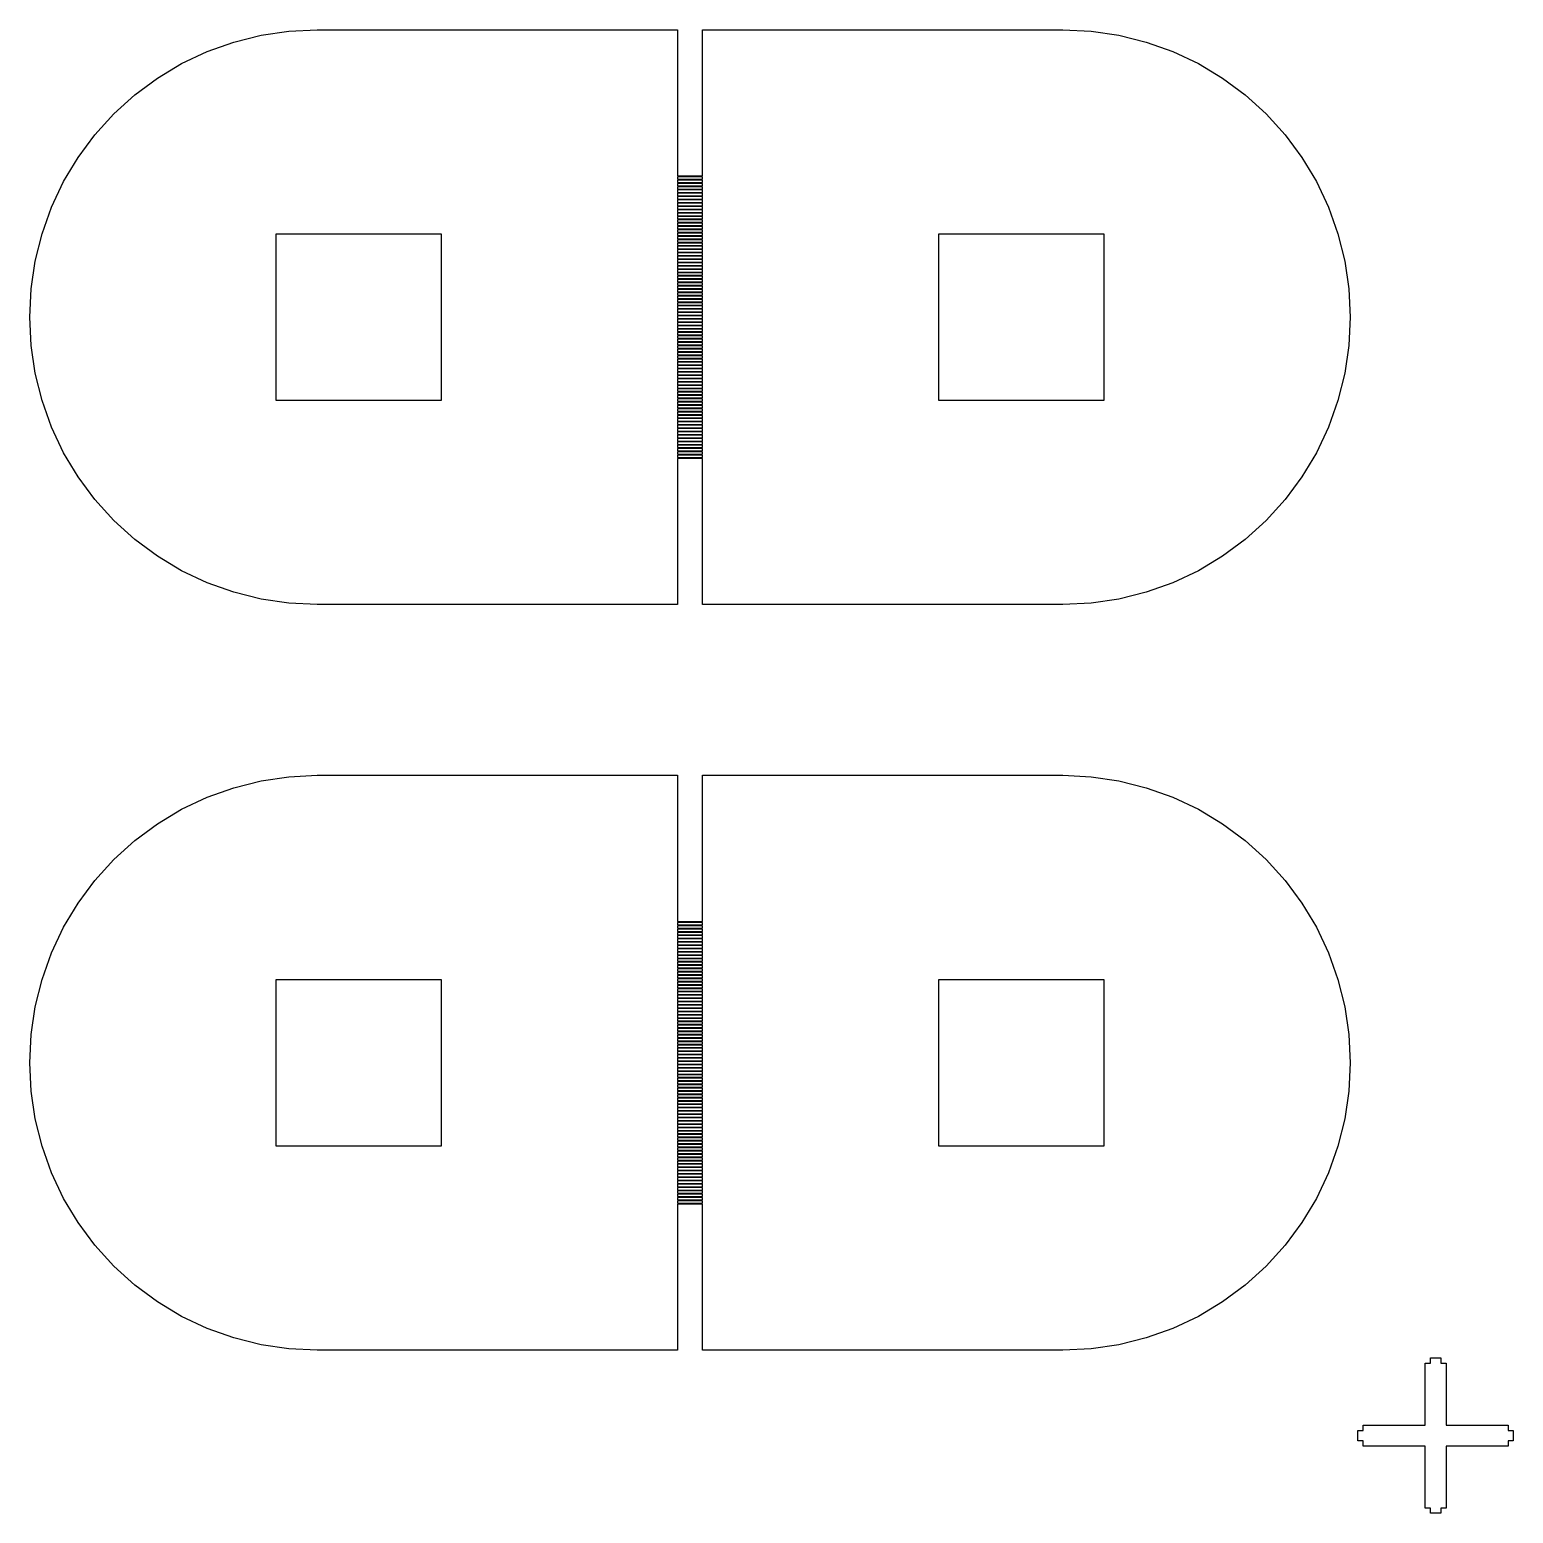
# Model space of a CAD drawing. Extents: x -17 to 130, y -40 to 112.
# Drawn here: x 37.03 to 54.94, y 17.06 to 34.97 of the extents above; entities that cross this region are included whole.
import ezdxf

# ---------------------------------------------------------------- set-up
doc = ezdxf.new("R2010")
doc.units = 0

msp = doc.modelspace()

# ---------------------------------------------------------------- linework, layer by layer
for p, q in [((39.823, 34.9033), (40.1599, 34.9533)), ((40.1599, 34.9533), (40.5, 34.97)), ((40.5, 34.97), (44.85, 34.97)), ((44.85, 34.97), (44.85, 33.205)), ((45.15, 33.205), (45.15, 34.97)), ((45.15, 34.97), (49.5, 34.97)), ((49.5, 34.97), (49.8401, 34.9533)), ((49.8401, 34.9533), (50.177, 34.9033)), ((39.1721, 34.7059), (39.4927, 34.8206)), ((39.4927, 34.8206), (39.823, 34.9033)), ((50.177, 34.9033), (50.5073, 34.8206)), ((50.5073, 34.8206), (50.8279, 34.7059)), ((38.8643, 34.5603), (39.1721, 34.7059)), ((50.8279, 34.7059), (51.1357, 34.5603)), ((38.2987, 34.1823), (38.5722, 34.3852)), ((38.5722, 34.3852), (38.8643, 34.5603)), ((51.1357, 34.5603), (51.4278, 34.3852)), ((51.4278, 34.3852), (51.7013, 34.1823)), ((38.0463, 33.9537), (38.2987, 34.1823)), ((51.7013, 34.1823), (51.9537, 33.9537)), ((37.8177, 33.7013), (38.0463, 33.9537)), ((51.9537, 33.9537), (52.1823, 33.7013)), ((37.6148, 33.4278), (37.8177, 33.7013)), ((52.1823, 33.7013), (52.3852, 33.4278)), ((37.4397, 33.1357), (37.6148, 33.4278)), ((52.3852, 33.4278), (52.5603, 33.1357)), ((37.2941, 32.8279), (37.4397, 33.1357)), ((44.85, 33.205), (45.15, 33.205)), ((45.15, 33.195), (44.85, 33.195)), ((44.85, 33.195), (44.85, 33.165)), ((44.85, 33.165), (45.15, 33.165)), ((45.15, 33.155), (44.85, 33.155)), ((44.85, 33.155), (44.85, 33.125)), ((45.15, 33.165), (45.15, 33.195)), ((45.15, 33.125), (45.15, 33.155)), ((52.5603, 33.1357), (52.7059, 32.8279)), ((44.85, 33.125), (45.15, 33.125)), ((45.15, 33.115), (44.85, 33.115)), ((44.85, 33.115), (44.85, 33.085)), ((44.85, 33.085), (45.15, 33.085)), ((45.15, 33.075), (44.85, 33.075)), ((44.85, 33.075), (44.85, 33.045)), ((44.85, 33.045), (45.15, 33.045)), ((45.15, 33.035), (44.85, 33.035)), ((44.85, 33.035), (44.85, 33.005)), ((44.85, 33.005), (45.15, 33.005)), ((45.15, 32.995), (44.85, 32.995)), ((44.85, 32.995), (44.85, 32.965)), ((44.85, 32.965), (45.15, 32.965)), ((45.15, 32.955), (44.85, 32.955)), ((44.85, 32.955), (44.85, 32.925)), ((45.15, 33.085), (45.15, 33.115)), ((45.15, 33.045), (45.15, 33.075)), ((45.15, 33.005), (45.15, 33.035)), ((45.15, 32.965), (45.15, 32.995)), ((45.15, 32.925), (45.15, 32.955)), ((37.1794, 32.5073), (37.2941, 32.8279)), ((44.85, 32.925), (45.15, 32.925)), ((45.15, 32.915), (44.85, 32.915)), ((44.85, 32.915), (44.85, 32.885)), ((44.85, 32.885), (45.15, 32.885)), ((45.15, 32.875), (44.85, 32.875)), ((44.85, 32.875), (44.85, 32.845)), ((44.85, 32.845), (45.15, 32.845)), ((45.15, 32.835), (44.85, 32.835)), ((44.85, 32.835), (44.85, 32.805)), ((44.85, 32.805), (45.15, 32.805)), ((45.15, 32.795), (44.85, 32.795)), ((44.85, 32.795), (44.85, 32.765)), ((45.15, 32.885), (45.15, 32.915)), ((45.15, 32.845), (45.15, 32.875)), ((45.15, 32.805), (45.15, 32.835)), ((45.15, 32.765), (45.15, 32.795)), ((52.7059, 32.8279), (52.8206, 32.5073)), ((44.85, 32.765), (45.15, 32.765)), ((45.15, 32.755), (44.85, 32.755)), ((44.85, 32.755), (44.85, 32.725)), ((44.85, 32.725), (45.15, 32.725)), ((45.15, 32.715), (44.85, 32.715)), ((44.85, 32.715), (44.85, 32.685)), ((44.85, 32.685), (45.15, 32.685)), ((45.15, 32.675), (44.85, 32.675)), ((44.85, 32.675), (44.85, 32.645)), ((44.85, 32.645), (45.15, 32.645)), ((45.15, 32.635), (44.85, 32.635)), ((44.85, 32.635), (44.85, 32.605)), ((44.85, 32.605), (45.15, 32.605)), ((45.15, 32.595), (44.85, 32.595)), ((44.85, 32.595), (44.85, 32.565)), ((45.15, 32.725), (45.15, 32.755)), ((45.15, 32.685), (45.15, 32.715)), ((45.15, 32.645), (45.15, 32.675)), ((45.15, 32.605), (45.15, 32.635)), ((45.15, 32.565), (45.15, 32.595)), ((37.0967, 32.177), (37.1794, 32.5073)), ((42, 32.5), (40, 32.5)), ((40, 32.5), (40, 30.5)), ((42, 30.5), (42, 32.5)), ((44.85, 32.565), (45.15, 32.565)), ((45.15, 32.555), (44.85, 32.555)), ((44.85, 32.555), (44.85, 32.525)), ((44.85, 32.525), (45.15, 32.525)), ((45.15, 32.515), (44.85, 32.515)), ((44.85, 32.515), (44.85, 32.485)), ((44.85, 32.485), (45.15, 32.485)), ((45.15, 32.475), (44.85, 32.475)), ((44.85, 32.475), (44.85, 32.445)), ((44.85, 32.445), (45.15, 32.445)), ((45.15, 32.435), (44.85, 32.435)), ((44.85, 32.435), (44.85, 32.405)), ((45.15, 32.525), (45.15, 32.555)), ((45.15, 32.485), (45.15, 32.515)), ((45.15, 32.445), (45.15, 32.475)), ((45.15, 32.405), (45.15, 32.435)), ((50, 32.5), (48, 32.5)), ((48, 32.5), (48, 30.5)), ((50, 30.5), (50, 32.5)), ((52.8206, 32.5073), (52.9033, 32.177)), ((44.85, 32.405), (45.15, 32.405)), ((45.15, 32.395), (44.85, 32.395)), ((44.85, 32.395), (44.85, 32.365)), ((44.85, 32.365), (45.15, 32.365)), ((45.15, 32.355), (44.85, 32.355)), ((44.85, 32.355), (44.85, 32.325)), ((44.85, 32.325), (45.15, 32.325)), ((45.15, 32.315), (44.85, 32.315)), ((44.85, 32.315), (44.85, 32.285)), ((44.85, 32.285), (45.15, 32.285)), ((45.15, 32.275), (44.85, 32.275)), ((44.85, 32.275), (44.85, 32.245)), ((44.85, 32.245), (45.15, 32.245)), ((45.15, 32.235), (44.85, 32.235)), ((44.85, 32.235), (44.85, 32.205)), ((45.15, 32.365), (45.15, 32.395)), ((45.15, 32.325), (45.15, 32.355)), ((45.15, 32.285), (45.15, 32.315)), ((45.15, 32.245), (45.15, 32.275)), ((45.15, 32.205), (45.15, 32.235)), ((37.0467, 31.8401), (37.0967, 32.177)), ((44.85, 32.205), (45.15, 32.205)), ((45.15, 32.195), (44.85, 32.195)), ((44.85, 32.195), (44.85, 32.165)), ((44.85, 32.165), (45.15, 32.165)), ((45.15, 32.155), (44.85, 32.155)), ((44.85, 32.155), (44.85, 32.125)), ((44.85, 32.125), (45.15, 32.125)), ((45.15, 32.115), (44.85, 32.115)), ((44.85, 32.115), (44.85, 32.085)), ((44.85, 32.085), (45.15, 32.085)), ((45.15, 32.075), (44.85, 32.075)), ((44.85, 32.075), (44.85, 32.045)), ((45.15, 32.165), (45.15, 32.195)), ((45.15, 32.125), (45.15, 32.155)), ((45.15, 32.085), (45.15, 32.115)), ((45.15, 32.045), (45.15, 32.075)), ((52.9033, 32.177), (52.9533, 31.8401)), ((44.85, 32.045), (45.15, 32.045)), ((45.15, 32.035), (44.85, 32.035)), ((44.85, 32.035), (44.85, 32.005)), ((44.85, 32.005), (45.15, 32.005)), ((45.15, 31.995), (44.85, 31.995)), ((44.85, 31.995), (44.85, 31.965)), ((44.85, 31.965), (45.15, 31.965)), ((45.15, 31.955), (44.85, 31.955)), ((44.85, 31.955), (44.85, 31.925)), ((44.85, 31.925), (45.15, 31.925)), ((45.15, 31.915), (44.85, 31.915)), ((44.85, 31.915), (44.85, 31.885)), ((44.85, 31.885), (45.15, 31.885)), ((45.15, 32.005), (45.15, 32.035)), ((45.15, 31.965), (45.15, 31.995)), ((45.15, 31.925), (45.15, 31.955)), ((45.15, 31.885), (45.15, 31.915)), ((37.03, 31.5), (37.0467, 31.8401)), ((45.15, 31.875), (44.85, 31.875)), ((44.85, 31.875), (44.85, 31.845)), ((44.85, 31.845), (45.15, 31.845)), ((45.15, 31.835), (44.85, 31.835)), ((44.85, 31.835), (44.85, 31.805)), ((44.85, 31.805), (45.15, 31.805)), ((45.15, 31.795), (44.85, 31.795)), ((44.85, 31.795), (44.85, 31.765)), ((44.85, 31.765), (45.15, 31.765)), ((45.15, 31.755), (44.85, 31.755)), ((44.85, 31.755), (44.85, 31.725)), ((44.85, 31.725), (45.15, 31.725)), ((45.15, 31.715), (44.85, 31.715)), ((44.85, 31.715), (44.85, 31.685)), ((45.15, 31.845), (45.15, 31.875)), ((45.15, 31.805), (45.15, 31.835)), ((45.15, 31.765), (45.15, 31.795)), ((45.15, 31.725), (45.15, 31.755)), ((45.15, 31.685), (45.15, 31.715)), ((52.9533, 31.8401), (52.97, 31.5)), ((44.85, 31.685), (45.15, 31.685)), ((45.15, 31.675), (44.85, 31.675)), ((44.85, 31.675), (44.85, 31.645)), ((44.85, 31.645), (45.15, 31.645)), ((45.15, 31.635), (44.85, 31.635)), ((44.85, 31.635), (44.85, 31.605)), ((44.85, 31.605), (45.15, 31.605)), ((45.15, 31.595), (44.85, 31.595)), ((44.85, 31.595), (44.85, 31.565)), ((44.85, 31.565), (45.15, 31.565)), ((45.15, 31.555), (44.85, 31.555)), ((44.85, 31.555), (44.85, 31.525)), ((44.85, 31.525), (45.15, 31.525)), ((45.15, 31.645), (45.15, 31.675)), ((45.15, 31.605), (45.15, 31.635)), ((45.15, 31.565), (45.15, 31.595)), ((45.15, 31.525), (45.15, 31.555)), ((37.0467, 31.1599), (37.03, 31.5)), ((45.15, 31.515), (44.85, 31.515)), ((44.85, 31.515), (44.85, 31.485)), ((44.85, 31.485), (45.15, 31.485)), ((45.15, 31.475), (44.85, 31.475)), ((44.85, 31.475), (44.85, 31.445)), ((44.85, 31.445), (45.15, 31.445)), ((45.15, 31.435), (44.85, 31.435)), ((44.85, 31.435), (44.85, 31.405)), ((44.85, 31.405), (45.15, 31.405)), ((45.15, 31.395), (44.85, 31.395)), ((44.85, 31.395), (44.85, 31.365)), ((44.85, 31.365), (45.15, 31.365)), ((45.15, 31.355), (44.85, 31.355)), ((44.85, 31.355), (44.85, 31.325)), ((45.15, 31.485), (45.15, 31.515)), ((45.15, 31.445), (45.15, 31.475)), ((45.15, 31.405), (45.15, 31.435)), ((45.15, 31.365), (45.15, 31.395)), ((45.15, 31.325), (45.15, 31.355)), ((52.97, 31.5), (52.9533, 31.1599)), ((37.0967, 30.823), (37.0467, 31.1599)), ((44.85, 31.325), (45.15, 31.325)), ((45.15, 31.315), (44.85, 31.315)), ((44.85, 31.315), (44.85, 31.285)), ((44.85, 31.285), (45.15, 31.285)), ((45.15, 31.275), (44.85, 31.275)), ((44.85, 31.275), (44.85, 31.245)), ((44.85, 31.245), (45.15, 31.245)), ((45.15, 31.235), (44.85, 31.235)), ((44.85, 31.235), (44.85, 31.205)), ((44.85, 31.205), (45.15, 31.205)), ((45.15, 31.195), (44.85, 31.195)), ((44.85, 31.195), (44.85, 31.165)), ((44.85, 31.165), (45.15, 31.165)), ((45.15, 31.285), (45.15, 31.315)), ((45.15, 31.245), (45.15, 31.275)), ((45.15, 31.205), (45.15, 31.235)), ((45.15, 31.165), (45.15, 31.195)), ((52.9533, 31.1599), (52.9033, 30.823)), ((45.15, 31.155), (44.85, 31.155)), ((44.85, 31.155), (44.85, 31.125)), ((44.85, 31.125), (45.15, 31.125)), ((45.15, 31.115), (44.85, 31.115)), ((44.85, 31.115), (44.85, 31.085)), ((44.85, 31.085), (45.15, 31.085)), ((45.15, 31.075), (44.85, 31.075)), ((44.85, 31.075), (44.85, 31.045)), ((44.85, 31.045), (45.15, 31.045)), ((45.15, 31.035), (44.85, 31.035)), ((44.85, 31.035), (44.85, 31.005)), ((44.85, 31.005), (45.15, 31.005)), ((45.15, 30.995), (44.85, 30.995)), ((44.85, 30.995), (44.85, 30.965)), ((45.15, 31.125), (45.15, 31.155)), ((45.15, 31.085), (45.15, 31.115)), ((45.15, 31.045), (45.15, 31.075)), ((45.15, 31.005), (45.15, 31.035)), ((45.15, 30.965), (45.15, 30.995)), ((37.1794, 30.4927), (37.0967, 30.823)), ((44.85, 30.965), (45.15, 30.965)), ((45.15, 30.955), (44.85, 30.955)), ((44.85, 30.955), (44.85, 30.925)), ((44.85, 30.925), (45.15, 30.925)), ((45.15, 30.915), (44.85, 30.915)), ((44.85, 30.915), (44.85, 30.885)), ((44.85, 30.885), (45.15, 30.885)), ((45.15, 30.875), (44.85, 30.875)), ((44.85, 30.875), (44.85, 30.845)), ((44.85, 30.845), (45.15, 30.845)), ((45.15, 30.835), (44.85, 30.835)), ((44.85, 30.835), (44.85, 30.805)), ((44.85, 30.805), (45.15, 30.805)), ((45.15, 30.925), (45.15, 30.955)), ((45.15, 30.885), (45.15, 30.915)), ((45.15, 30.845), (45.15, 30.875)), ((45.15, 30.805), (45.15, 30.835)), ((52.9033, 30.823), (52.8206, 30.4927)), ((45.15, 30.795), (44.85, 30.795)), ((44.85, 30.795), (44.85, 30.765)), ((44.85, 30.765), (45.15, 30.765)), ((45.15, 30.755), (44.85, 30.755)), ((44.85, 30.755), (44.85, 30.725)), ((44.85, 30.725), (45.15, 30.725)), ((45.15, 30.715), (44.85, 30.715)), ((44.85, 30.715), (44.85, 30.685)), ((44.85, 30.685), (45.15, 30.685)), ((45.15, 30.675), (44.85, 30.675)), ((44.85, 30.675), (44.85, 30.645)), ((44.85, 30.645), (45.15, 30.645)), ((45.15, 30.635), (44.85, 30.635)), ((44.85, 30.635), (44.85, 30.605)), ((45.15, 30.765), (45.15, 30.795)), ((45.15, 30.725), (45.15, 30.755)), ((45.15, 30.685), (45.15, 30.715)), ((45.15, 30.645), (45.15, 30.675)), ((45.15, 30.605), (45.15, 30.635)), ((37.2941, 30.1721), (37.1794, 30.4927)), ((40, 30.5), (42, 30.5)), ((44.85, 30.605), (45.15, 30.605)), ((45.15, 30.595), (44.85, 30.595)), ((44.85, 30.595), (44.85, 30.565)), ((44.85, 30.565), (45.15, 30.565)), ((45.15, 30.555), (44.85, 30.555)), ((44.85, 30.555), (44.85, 30.525)), ((44.85, 30.525), (45.15, 30.525)), ((45.15, 30.515), (44.85, 30.515)), ((44.85, 30.515), (44.85, 30.485)), ((44.85, 30.485), (45.15, 30.485)), ((45.15, 30.475), (44.85, 30.475)), ((44.85, 30.475), (44.85, 30.445)), ((44.85, 30.445), (45.15, 30.445)), ((45.15, 30.565), (45.15, 30.595)), ((45.15, 30.525), (45.15, 30.555)), ((45.15, 30.485), (45.15, 30.515)), ((45.15, 30.445), (45.15, 30.475)), ((48, 30.5), (50, 30.5)), ((52.8206, 30.4927), (52.7059, 30.1721)), ((45.15, 30.435), (44.85, 30.435)), ((44.85, 30.435), (44.85, 30.405)), ((44.85, 30.405), (45.15, 30.405)), ((45.15, 30.395), (44.85, 30.395)), ((44.85, 30.395), (44.85, 30.365)), ((44.85, 30.365), (45.15, 30.365)), ((45.15, 30.355), (44.85, 30.355)), ((44.85, 30.355), (44.85, 30.325)), ((44.85, 30.325), (45.15, 30.325)), ((45.15, 30.315), (44.85, 30.315)), ((44.85, 30.315), (44.85, 30.285)), ((44.85, 30.285), (45.15, 30.285)), ((45.15, 30.275), (44.85, 30.275)), ((44.85, 30.275), (44.85, 30.245)), ((45.15, 30.405), (45.15, 30.435)), ((45.15, 30.365), (45.15, 30.395)), ((45.15, 30.325), (45.15, 30.355)), ((45.15, 30.285), (45.15, 30.315)), ((45.15, 30.245), (45.15, 30.275)), ((37.4397, 29.8643), (37.2941, 30.1721)), ((44.85, 30.245), (45.15, 30.245)), ((45.15, 30.235), (44.85, 30.235)), ((44.85, 30.235), (44.85, 30.205)), ((44.85, 30.205), (45.15, 30.205)), ((45.15, 30.195), (44.85, 30.195)), ((44.85, 30.195), (44.85, 30.165)), ((44.85, 30.165), (45.15, 30.165)), ((45.15, 30.155), (44.85, 30.155)), ((44.85, 30.155), (44.85, 30.125)), ((44.85, 30.125), (45.15, 30.125)), ((45.15, 30.115), (44.85, 30.115)), ((44.85, 30.115), (44.85, 30.085)), ((44.85, 30.085), (45.15, 30.085)), ((45.15, 30.205), (45.15, 30.235)), ((45.15, 30.165), (45.15, 30.195)), ((45.15, 30.125), (45.15, 30.155)), ((45.15, 30.085), (45.15, 30.115)), ((52.7059, 30.1721), (52.5603, 29.8643)), ((45.15, 30.075), (44.85, 30.075)), ((44.85, 30.075), (44.85, 30.045)), ((44.85, 30.045), (45.15, 30.045)), ((45.15, 30.035), (44.85, 30.035)), ((44.85, 30.035), (44.85, 30.005)), ((44.85, 30.005), (45.15, 30.005)), ((45.15, 29.995), (44.85, 29.995)), ((44.85, 29.995), (44.85, 29.965)), ((44.85, 29.965), (45.15, 29.965)), ((45.15, 29.955), (44.85, 29.955)), ((44.85, 29.955), (44.85, 29.925)), ((44.85, 29.925), (45.15, 29.925)), ((45.15, 29.915), (44.85, 29.915)), ((44.85, 29.915), (44.85, 29.885)), ((45.15, 30.045), (45.15, 30.075)), ((45.15, 30.005), (45.15, 30.035)), ((45.15, 29.965), (45.15, 29.995)), ((45.15, 29.925), (45.15, 29.955)), ((45.15, 29.885), (45.15, 29.915)), ((37.6148, 29.5722), (37.4397, 29.8643)), ((44.85, 29.885), (45.15, 29.885)), ((45.15, 29.875), (44.85, 29.875)), ((44.85, 29.875), (44.85, 29.845)), ((44.85, 29.845), (45.15, 29.845)), ((45.15, 29.835), (44.85, 29.835)), ((44.85, 29.835), (44.85, 29.805)), ((44.85, 29.805), (45.15, 29.805)), ((45.15, 29.795), (44.85, 29.795)), ((44.85, 29.795), (44.85, 28.03)), ((45.15, 29.845), (45.15, 29.875)), ((45.15, 29.805), (45.15, 29.835)), ((45.15, 28.03), (45.15, 29.795)), ((52.5603, 29.8643), (52.3852, 29.5722)), ((37.8177, 29.2987), (37.6148, 29.5722)), ((52.3852, 29.5722), (52.1823, 29.2987)), ((38.0463, 29.0463), (37.8177, 29.2987)), ((52.1823, 29.2987), (51.9537, 29.0463)), ((38.2987, 28.8177), (38.0463, 29.0463)), ((51.9537, 29.0463), (51.7013, 28.8177)), ((38.5722, 28.6148), (38.2987, 28.8177)), ((51.7013, 28.8177), (51.4278, 28.6148)), ((38.8643, 28.4397), (38.5722, 28.6148)), ((51.4278, 28.6148), (51.1357, 28.4397)), ((39.1721, 28.2941), (38.8643, 28.4397)), ((39.4927, 28.1794), (39.1721, 28.2941)), ((50.8279, 28.2941), (50.5073, 28.1794)), ((51.1357, 28.4397), (50.8279, 28.2941)), ((39.823, 28.0967), (39.4927, 28.1794)), ((50.5073, 28.1794), (50.177, 28.0967)), ((40.1599, 28.0467), (39.823, 28.0967)), ((40.5, 28.03), (40.1599, 28.0467)), ((44.85, 28.03), (40.5, 28.03)), ((49.5, 28.03), (45.15, 28.03)), ((49.8401, 28.0467), (49.5, 28.03)), ((50.177, 28.0967), (49.8401, 28.0467)), ((40.1599, 25.9533), (40.5, 25.97)), ((40.5, 25.97), (44.85, 25.97)), ((44.85, 25.97), (44.85, 24.205)), ((45.15, 24.205), (45.15, 25.97)), ((45.15, 25.97), (49.5, 25.97)), ((49.5, 25.97), (49.8401, 25.9533)), ((39.1721, 25.7059), (39.4927, 25.8206)), ((39.4927, 25.8206), (39.823, 25.9033)), ((39.823, 25.9033), (40.1599, 25.9533)), ((49.8401, 25.9533), (50.177, 25.9033)), ((50.177, 25.9033), (50.5073, 25.8206)), ((50.5073, 25.8206), (50.8279, 25.7059)), ((38.8643, 25.5603), (39.1721, 25.7059)), ((50.8279, 25.7059), (51.1357, 25.5603)), ((38.5722, 25.3852), (38.8643, 25.5603)), ((51.1357, 25.5603), (51.4278, 25.3852)), ((38.2987, 25.1823), (38.5722, 25.3852)), ((51.4278, 25.3852), (51.7013, 25.1823)), ((38.0463, 24.9537), (38.2987, 25.1823)), ((51.7013, 25.1823), (51.9537, 24.9537)), ((37.8177, 24.7013), (38.0463, 24.9537)), ((51.9537, 24.9537), (52.1823, 24.7013)), ((37.6148, 24.4278), (37.8177, 24.7013)), ((52.1823, 24.7013), (52.3852, 24.4278)), ((37.4397, 24.1357), (37.6148, 24.4278)), ((52.3852, 24.4278), (52.5603, 24.1357)), ((44.85, 24.205), (45.15, 24.205)), ((45.15, 24.195), (44.85, 24.195)), ((44.85, 24.195), (44.85, 24.165)), ((45.15, 24.165), (45.15, 24.195)), ((37.2941, 23.8279), (37.4397, 24.1357)), ((44.85, 24.165), (45.15, 24.165)), ((45.15, 24.155), (44.85, 24.155)), ((44.85, 24.155), (44.85, 24.125)), ((44.85, 24.125), (45.15, 24.125)), ((45.15, 24.115), (44.85, 24.115)), ((44.85, 24.115), (44.85, 24.085)), ((44.85, 24.085), (45.15, 24.085)), ((45.15, 24.075), (44.85, 24.075)), ((44.85, 24.075), (44.85, 24.045)), ((44.85, 24.045), (45.15, 24.045)), ((45.15, 24.035), (44.85, 24.035)), ((44.85, 24.035), (44.85, 24.005)), ((44.85, 24.005), (45.15, 24.005)), ((45.15, 24.125), (45.15, 24.155)), ((45.15, 24.085), (45.15, 24.115)), ((45.15, 24.045), (45.15, 24.075)), ((45.15, 24.005), (45.15, 24.035)), ((52.5603, 24.1357), (52.7059, 23.8279)), ((37.1794, 23.5073), (37.2941, 23.8279)), ((45.15, 23.995), (44.85, 23.995)), ((44.85, 23.995), (44.85, 23.965)), ((44.85, 23.965), (45.15, 23.965)), ((45.15, 23.955), (44.85, 23.955)), ((44.85, 23.955), (44.85, 23.925)), ((44.85, 23.925), (45.15, 23.925)), ((45.15, 23.915), (44.85, 23.915)), ((44.85, 23.915), (44.85, 23.885)), ((44.85, 23.885), (45.15, 23.885)), ((45.15, 23.875), (44.85, 23.875)), ((44.85, 23.875), (44.85, 23.845)), ((44.85, 23.845), (45.15, 23.845)), ((45.15, 23.835), (44.85, 23.835)), ((44.85, 23.835), (44.85, 23.805)), ((45.15, 23.965), (45.15, 23.995)), ((45.15, 23.925), (45.15, 23.955)), ((45.15, 23.885), (45.15, 23.915)), ((45.15, 23.845), (45.15, 23.875)), ((45.15, 23.805), (45.15, 23.835)), ((52.7059, 23.8279), (52.8206, 23.5073)), ((44.85, 23.805), (45.15, 23.805)), ((45.15, 23.795), (44.85, 23.795)), ((44.85, 23.795), (44.85, 23.765)), ((44.85, 23.765), (45.15, 23.765)), ((45.15, 23.755), (44.85, 23.755)), ((44.85, 23.755), (44.85, 23.725)), ((44.85, 23.725), (45.15, 23.725)), ((45.15, 23.715), (44.85, 23.715)), ((44.85, 23.715), (44.85, 23.685)), ((44.85, 23.685), (45.15, 23.685)), ((45.15, 23.675), (44.85, 23.675)), ((44.85, 23.675), (44.85, 23.645)), ((44.85, 23.645), (45.15, 23.645)), ((45.15, 23.765), (45.15, 23.795)), ((45.15, 23.725), (45.15, 23.755)), ((45.15, 23.685), (45.15, 23.715)), ((45.15, 23.645), (45.15, 23.675)), ((37.0967, 23.177), (37.1794, 23.5073)), ((42, 23.5), (40, 23.5)), ((40, 23.5), (40, 21.5)), ((42, 21.5), (42, 23.5)), ((45.15, 23.635), (44.85, 23.635)), ((44.85, 23.635), (44.85, 23.605)), ((44.85, 23.605), (45.15, 23.605)), ((45.15, 23.595), (44.85, 23.595)), ((44.85, 23.595), (44.85, 23.565)), ((44.85, 23.565), (45.15, 23.565)), ((45.15, 23.555), (44.85, 23.555)), ((44.85, 23.555), (44.85, 23.525)), ((44.85, 23.525), (45.15, 23.525)), ((45.15, 23.515), (44.85, 23.515)), ((44.85, 23.515), (44.85, 23.485)), ((44.85, 23.485), (45.15, 23.485)), ((45.15, 23.475), (44.85, 23.475)), ((44.85, 23.475), (44.85, 23.445)), ((45.15, 23.605), (45.15, 23.635)), ((45.15, 23.565), (45.15, 23.595)), ((45.15, 23.525), (45.15, 23.555)), ((45.15, 23.485), (45.15, 23.515)), ((45.15, 23.445), (45.15, 23.475)), ((50, 23.5), (48, 23.5)), ((48, 23.5), (48, 21.5)), ((50, 21.5), (50, 23.5)), ((52.8206, 23.5073), (52.9033, 23.177)), ((44.85, 23.445), (45.15, 23.445)), ((45.15, 23.435), (44.85, 23.435)), ((44.85, 23.435), (44.85, 23.405)), ((44.85, 23.405), (45.15, 23.405)), ((45.15, 23.395), (44.85, 23.395)), ((44.85, 23.395), (44.85, 23.365)), ((44.85, 23.365), (45.15, 23.365)), ((45.15, 23.355), (44.85, 23.355)), ((44.85, 23.355), (44.85, 23.325)), ((44.85, 23.325), (45.15, 23.325)), ((45.15, 23.315), (44.85, 23.315)), ((44.85, 23.315), (44.85, 23.285)), ((44.85, 23.285), (45.15, 23.285)), ((45.15, 23.405), (45.15, 23.435)), ((45.15, 23.365), (45.15, 23.395)), ((45.15, 23.325), (45.15, 23.355)), ((45.15, 23.285), (45.15, 23.315)), ((37.0467, 22.8401), (37.0967, 23.177)), ((45.15, 23.275), (44.85, 23.275)), ((44.85, 23.275), (44.85, 23.245)), ((44.85, 23.245), (45.15, 23.245)), ((45.15, 23.235), (44.85, 23.235)), ((44.85, 23.235), (44.85, 23.205)), ((44.85, 23.205), (45.15, 23.205)), ((45.15, 23.195), (44.85, 23.195)), ((44.85, 23.195), (44.85, 23.165)), ((44.85, 23.165), (45.15, 23.165)), ((45.15, 23.155), (44.85, 23.155)), ((44.85, 23.155), (44.85, 23.125)), ((44.85, 23.125), (45.15, 23.125)), ((45.15, 23.115), (44.85, 23.115)), ((44.85, 23.115), (44.85, 23.085)), ((45.15, 23.245), (45.15, 23.275)), ((45.15, 23.205), (45.15, 23.235)), ((45.15, 23.165), (45.15, 23.195)), ((45.15, 23.125), (45.15, 23.155)), ((45.15, 23.085), (45.15, 23.115)), ((52.9033, 23.177), (52.9533, 22.8401)), ((44.85, 23.085), (45.15, 23.085)), ((45.15, 23.075), (44.85, 23.075)), ((44.85, 23.075), (44.85, 23.045)), ((44.85, 23.045), (45.15, 23.045)), ((45.15, 23.035), (44.85, 23.035)), ((44.85, 23.035), (44.85, 23.005)), ((44.85, 23.005), (45.15, 23.005)), ((45.15, 22.995), (44.85, 22.995)), ((44.85, 22.995), (44.85, 22.965)), ((44.85, 22.965), (45.15, 22.965)), ((45.15, 22.955), (44.85, 22.955)), ((44.85, 22.955), (44.85, 22.925)), ((44.85, 22.925), (45.15, 22.925)), ((45.15, 23.045), (45.15, 23.075)), ((45.15, 23.005), (45.15, 23.035)), ((45.15, 22.965), (45.15, 22.995)), ((45.15, 22.925), (45.15, 22.955)), ((37.03, 22.5), (37.0467, 22.8401)), ((45.15, 22.915), (44.85, 22.915)), ((44.85, 22.915), (44.85, 22.885)), ((44.85, 22.885), (45.15, 22.885)), ((45.15, 22.875), (44.85, 22.875)), ((44.85, 22.875), (44.85, 22.845)), ((44.85, 22.845), (45.15, 22.845)), ((45.15, 22.835), (44.85, 22.835)), ((44.85, 22.835), (44.85, 22.805)), ((44.85, 22.805), (45.15, 22.805)), ((45.15, 22.795), (44.85, 22.795)), ((44.85, 22.795), (44.85, 22.765)), ((44.85, 22.765), (45.15, 22.765)), ((45.15, 22.755), (44.85, 22.755)), ((44.85, 22.755), (44.85, 22.725)), ((45.15, 22.885), (45.15, 22.915)), ((45.15, 22.845), (45.15, 22.875)), ((45.15, 22.805), (45.15, 22.835)), ((45.15, 22.765), (45.15, 22.795)), ((45.15, 22.725), (45.15, 22.755)), ((52.9533, 22.8401), (52.97, 22.5)), ((44.85, 22.725), (45.15, 22.725)), ((45.15, 22.715), (44.85, 22.715)), ((44.85, 22.715), (44.85, 22.685)), ((44.85, 22.685), (45.15, 22.685)), ((45.15, 22.675), (44.85, 22.675)), ((44.85, 22.675), (44.85, 22.645)), ((44.85, 22.645), (45.15, 22.645)), ((45.15, 22.635), (44.85, 22.635)), ((44.85, 22.635), (44.85, 22.605)), ((44.85, 22.605), (45.15, 22.605)), ((45.15, 22.595), (44.85, 22.595)), ((44.85, 22.595), (44.85, 22.565)), ((44.85, 22.565), (45.15, 22.565)), ((45.15, 22.685), (45.15, 22.715)), ((45.15, 22.645), (45.15, 22.675)), ((45.15, 22.605), (45.15, 22.635)), ((45.15, 22.565), (45.15, 22.595)), ((37.0467, 22.1599), (37.03, 22.5)), ((45.15, 22.555), (44.85, 22.555)), ((44.85, 22.555), (44.85, 22.525)), ((44.85, 22.525), (45.15, 22.525)), ((45.15, 22.515), (44.85, 22.515)), ((44.85, 22.515), (44.85, 22.485)), ((44.85, 22.485), (45.15, 22.485)), ((45.15, 22.475), (44.85, 22.475)), ((44.85, 22.475), (44.85, 22.445)), ((44.85, 22.445), (45.15, 22.445)), ((45.15, 22.435), (44.85, 22.435)), ((44.85, 22.435), (44.85, 22.405)), ((44.85, 22.405), (45.15, 22.405)), ((45.15, 22.395), (44.85, 22.395)), ((44.85, 22.395), (44.85, 22.365)), ((45.15, 22.525), (45.15, 22.555)), ((45.15, 22.485), (45.15, 22.515)), ((45.15, 22.445), (45.15, 22.475)), ((45.15, 22.405), (45.15, 22.435)), ((45.15, 22.365), (45.15, 22.395)), ((52.97, 22.5), (52.9533, 22.1599)), ((44.85, 22.365), (45.15, 22.365)), ((45.15, 22.355), (44.85, 22.355)), ((44.85, 22.355), (44.85, 22.325)), ((44.85, 22.325), (45.15, 22.325)), ((45.15, 22.315), (44.85, 22.315)), ((44.85, 22.315), (44.85, 22.285)), ((44.85, 22.285), (45.15, 22.285)), ((45.15, 22.275), (44.85, 22.275)), ((44.85, 22.275), (44.85, 22.245)), ((44.85, 22.245), (45.15, 22.245)), ((45.15, 22.235), (44.85, 22.235)), ((44.85, 22.235), (44.85, 22.205)), ((45.15, 22.325), (45.15, 22.355)), ((45.15, 22.285), (45.15, 22.315)), ((45.15, 22.245), (45.15, 22.275)), ((45.15, 22.205), (45.15, 22.235)), ((37.0967, 21.823), (37.0467, 22.1599)), ((44.85, 22.205), (45.15, 22.205)), ((45.15, 22.195), (44.85, 22.195)), ((44.85, 22.195), (44.85, 22.165)), ((44.85, 22.165), (45.15, 22.165)), ((45.15, 22.155), (44.85, 22.155)), ((44.85, 22.155), (44.85, 22.125)), ((44.85, 22.125), (45.15, 22.125)), ((45.15, 22.115), (44.85, 22.115)), ((44.85, 22.115), (44.85, 22.085)), ((44.85, 22.085), (45.15, 22.085)), ((45.15, 22.075), (44.85, 22.075)), ((44.85, 22.075), (44.85, 22.045)), ((44.85, 22.045), (45.15, 22.045)), ((45.15, 22.035), (44.85, 22.035)), ((44.85, 22.035), (44.85, 22.005)), ((45.15, 22.165), (45.15, 22.195)), ((45.15, 22.125), (45.15, 22.155)), ((45.15, 22.085), (45.15, 22.115)), ((45.15, 22.045), (45.15, 22.075)), ((45.15, 22.005), (45.15, 22.035)), ((52.9533, 22.1599), (52.9033, 21.823)), ((44.85, 22.005), (45.15, 22.005)), ((45.15, 21.995), (44.85, 21.995)), ((44.85, 21.995), (44.85, 21.965)), ((44.85, 21.965), (45.15, 21.965)), ((45.15, 21.955), (44.85, 21.955)), ((44.85, 21.955), (44.85, 21.925)), ((44.85, 21.925), (45.15, 21.925)), ((45.15, 21.915), (44.85, 21.915)), ((44.85, 21.915), (44.85, 21.885)), ((44.85, 21.885), (45.15, 21.885)), ((45.15, 21.875), (44.85, 21.875)), ((44.85, 21.875), (44.85, 21.845)), ((45.15, 21.965), (45.15, 21.995)), ((45.15, 21.925), (45.15, 21.955)), ((45.15, 21.885), (45.15, 21.915)), ((45.15, 21.845), (45.15, 21.875)), ((37.1794, 21.4927), (37.0967, 21.823)), ((44.85, 21.845), (45.15, 21.845)), ((45.15, 21.835), (44.85, 21.835)), ((44.85, 21.835), (44.85, 21.805)), ((44.85, 21.805), (45.15, 21.805)), ((45.15, 21.795), (44.85, 21.795)), ((44.85, 21.795), (44.85, 21.765)), ((44.85, 21.765), (45.15, 21.765)), ((45.15, 21.755), (44.85, 21.755)), ((44.85, 21.755), (44.85, 21.725)), ((44.85, 21.725), (45.15, 21.725)), ((45.15, 21.715), (44.85, 21.715)), ((44.85, 21.715), (44.85, 21.685)), ((44.85, 21.685), (45.15, 21.685)), ((45.15, 21.675), (44.85, 21.675)), ((44.85, 21.675), (44.85, 21.645)), ((45.15, 21.805), (45.15, 21.835)), ((45.15, 21.765), (45.15, 21.795)), ((45.15, 21.725), (45.15, 21.755)), ((45.15, 21.685), (45.15, 21.715)), ((45.15, 21.645), (45.15, 21.675)), ((52.9033, 21.823), (52.8206, 21.4927)), ((37.2941, 21.1721), (37.1794, 21.4927)), ((40, 21.5), (42, 21.5)), ((44.85, 21.645), (45.15, 21.645)), ((45.15, 21.635), (44.85, 21.635)), ((44.85, 21.635), (44.85, 21.605)), ((44.85, 21.605), (45.15, 21.605)), ((45.15, 21.595), (44.85, 21.595)), ((44.85, 21.595), (44.85, 21.565)), ((44.85, 21.565), (45.15, 21.565)), ((45.15, 21.555), (44.85, 21.555)), ((44.85, 21.555), (44.85, 21.525)), ((44.85, 21.525), (45.15, 21.525)), ((45.15, 21.515), (44.85, 21.515)), ((44.85, 21.515), (44.85, 21.485)), ((45.15, 21.605), (45.15, 21.635)), ((45.15, 21.565), (45.15, 21.595)), ((45.15, 21.525), (45.15, 21.555)), ((45.15, 21.485), (45.15, 21.515)), ((48, 21.5), (50, 21.5)), ((52.8206, 21.4927), (52.7059, 21.1721)), ((44.85, 21.485), (45.15, 21.485)), ((45.15, 21.475), (44.85, 21.475)), ((44.85, 21.475), (44.85, 21.445)), ((44.85, 21.445), (45.15, 21.445)), ((45.15, 21.435), (44.85, 21.435)), ((44.85, 21.435), (44.85, 21.405)), ((44.85, 21.405), (45.15, 21.405)), ((45.15, 21.395), (44.85, 21.395)), ((44.85, 21.395), (44.85, 21.365)), ((44.85, 21.365), (45.15, 21.365)), ((45.15, 21.355), (44.85, 21.355)), ((44.85, 21.355), (44.85, 21.325)), ((44.85, 21.325), (45.15, 21.325)), ((45.15, 21.315), (44.85, 21.315)), ((44.85, 21.315), (44.85, 21.285)), ((45.15, 21.445), (45.15, 21.475)), ((45.15, 21.405), (45.15, 21.435)), ((45.15, 21.365), (45.15, 21.395)), ((45.15, 21.325), (45.15, 21.355)), ((45.15, 21.285), (45.15, 21.315)), ((37.4397, 20.8643), (37.2941, 21.1721)), ((44.85, 21.285), (45.15, 21.285)), ((45.15, 21.275), (44.85, 21.275)), ((44.85, 21.275), (44.85, 21.245)), ((44.85, 21.245), (45.15, 21.245)), ((45.15, 21.235), (44.85, 21.235)), ((44.85, 21.235), (44.85, 21.205)), ((44.85, 21.205), (45.15, 21.205)), ((45.15, 21.195), (44.85, 21.195)), ((44.85, 21.195), (44.85, 21.165)), ((44.85, 21.165), (45.15, 21.165)), ((45.15, 21.155), (44.85, 21.155)), ((44.85, 21.155), (44.85, 21.125)), ((45.15, 21.245), (45.15, 21.275)), ((45.15, 21.205), (45.15, 21.235)), ((45.15, 21.165), (45.15, 21.195)), ((45.15, 21.125), (45.15, 21.155)), ((52.7059, 21.1721), (52.5603, 20.8643)), ((44.85, 21.125), (45.15, 21.125)), ((45.15, 21.115), (44.85, 21.115)), ((44.85, 21.115), (44.85, 21.085)), ((44.85, 21.085), (45.15, 21.085)), ((45.15, 21.075), (44.85, 21.075)), ((44.85, 21.075), (44.85, 21.045)), ((44.85, 21.045), (45.15, 21.045)), ((45.15, 21.035), (44.85, 21.035)), ((44.85, 21.035), (44.85, 21.005)), ((44.85, 21.005), (45.15, 21.005)), ((45.15, 20.995), (44.85, 20.995)), ((44.85, 20.995), (44.85, 20.965)), ((44.85, 20.965), (45.15, 20.965)), ((45.15, 20.955), (44.85, 20.955)), ((44.85, 20.955), (44.85, 20.925)), ((45.15, 21.085), (45.15, 21.115)), ((45.15, 21.045), (45.15, 21.075)), ((45.15, 21.005), (45.15, 21.035)), ((45.15, 20.965), (45.15, 20.995)), ((45.15, 20.925), (45.15, 20.955)), ((37.6148, 20.5722), (37.4397, 20.8643)), ((44.85, 20.925), (45.15, 20.925)), ((45.15, 20.915), (44.85, 20.915)), ((44.85, 20.915), (44.85, 20.885)), ((44.85, 20.885), (45.15, 20.885)), ((45.15, 20.875), (44.85, 20.875)), ((44.85, 20.875), (44.85, 20.845)), ((44.85, 20.845), (45.15, 20.845)), ((45.15, 20.835), (44.85, 20.835)), ((44.85, 20.835), (44.85, 20.805)), ((44.85, 20.805), (45.15, 20.805)), ((45.15, 20.795), (44.85, 20.795)), ((44.85, 20.795), (44.85, 19.03)), ((45.15, 20.885), (45.15, 20.915)), ((45.15, 20.845), (45.15, 20.875)), ((45.15, 20.805), (45.15, 20.835)), ((45.15, 19.03), (45.15, 20.795)), ((52.5603, 20.8643), (52.3852, 20.5722)), ((37.8177, 20.2987), (37.6148, 20.5722)), ((52.3852, 20.5722), (52.1823, 20.2987)), ((38.0463, 20.0463), (37.8177, 20.2987)), ((52.1823, 20.2987), (51.9537, 20.0463)), ((38.2987, 19.8177), (38.0463, 20.0463)), ((51.9537, 20.0463), (51.7013, 19.8177)), ((38.5722, 19.6148), (38.2987, 19.8177)), ((51.7013, 19.8177), (51.4278, 19.6148)), ((38.8643, 19.4397), (38.5722, 19.6148)), ((51.4278, 19.6148), (51.1357, 19.4397)), ((39.1721, 19.2941), (38.8643, 19.4397)), ((51.1357, 19.4397), (50.8279, 19.2941)), ((39.4927, 19.1794), (39.1721, 19.2941)), ((39.823, 19.0967), (39.4927, 19.1794)), ((50.5073, 19.1794), (50.177, 19.0967)), ((50.8279, 19.2941), (50.5073, 19.1794)), ((40.1599, 19.0467), (39.823, 19.0967)), ((40.5, 19.03), (40.1599, 19.0467)), ((44.85, 19.03), (40.5, 19.03)), ((49.5, 19.03), (45.15, 19.03)), ((49.8401, 19.0467), (49.5, 19.03)), ((50.177, 19.0967), (49.8401, 19.0467)), ((53.875, 18.125), (53.875, 18.875)), ((53.875, 18.875), (53.9375, 18.875)), ((53.9375, 18.875), (53.9375, 18.9375)), ((53.9375, 18.9375), (54.0625, 18.9375)), ((54.0625, 18.9375), (54.0625, 18.875)), ((54.0625, 18.875), (54.125, 18.875)), ((54.125, 18.875), (54.125, 18.125)), ((53.125, 18.0625), (53.125, 18.125)), ((53.125, 18.125), (53.875, 18.125)), ((54.125, 18.125), (54.875, 18.125)), ((54.875, 18.125), (54.875, 18.0625)), ((53.0625, 17.9375), (53.0625, 18.0625)), ((53.0625, 18.0625), (53.125, 18.0625)), ((53.125, 17.9375), (53.0625, 17.9375)), ((53.125, 17.875), (53.125, 17.9375)), ((54.875, 18.0625), (54.9375, 18.0625)), ((54.9375, 17.9375), (54.875, 17.9375)), ((54.875, 17.9375), (54.875, 17.875)), ((54.9375, 18.0625), (54.9375, 17.9375)), ((53.875, 17.875), (53.125, 17.875)), ((53.875, 17.125), (53.875, 17.875)), ((54.875, 17.875), (54.125, 17.875)), ((54.125, 17.875), (54.125, 17.125)), ((53.9375, 17.125), (53.875, 17.125)), ((53.9375, 17.0625), (53.9375, 17.125)), ((54.0625, 17.0625), (53.9375, 17.0625)), ((54.125, 17.125), (54.0625, 17.125)), ((54.0625, 17.125), (54.0625, 17.0625))]:
    msp.add_line(p, q)

doc.saveas('drawing.dxf')
